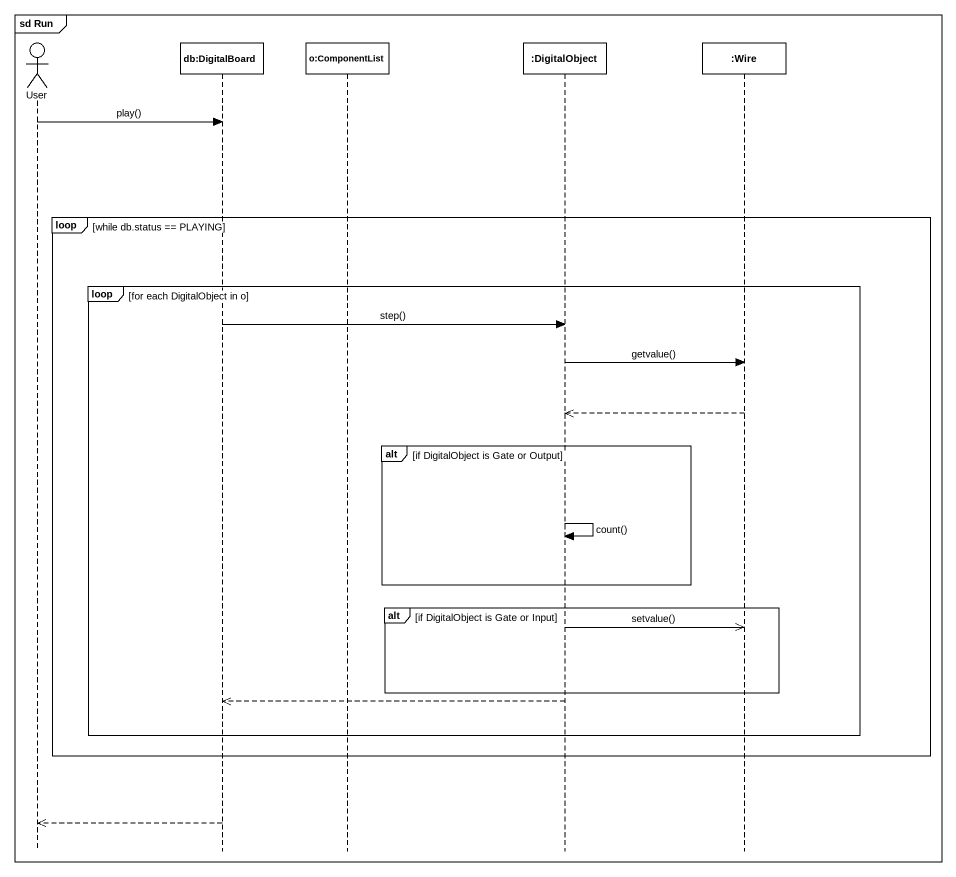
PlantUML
@startuml
mainframe sd Run
hide footbox
actor User
participant "db:DigitalBoard" as db_DigitalBoard
participant "o:ComponentList" as o_ComponentList
participant ":DigitalObject" as DigitalObject
participant ":Wire" as Wire

User -> db_DigitalBoard : play()
loop while db.status == PLAYING
  loop for each DigitalObject in o
    db_DigitalBoard -> DigitalObject : step()
    DigitalObject -> Wire : getvalue()
    Wire -->> DigitalObject
    alt if DigitalObject is Gate or Output
      DigitalObject -> DigitalObject : count()
    end
    alt if DigitalObject is Gate or Input
      DigitalObject ->> Wire : setvalue()
    end
    DigitalObject -->> db_DigitalBoard
  end
end
db_DigitalBoard -->> User
@enduml
